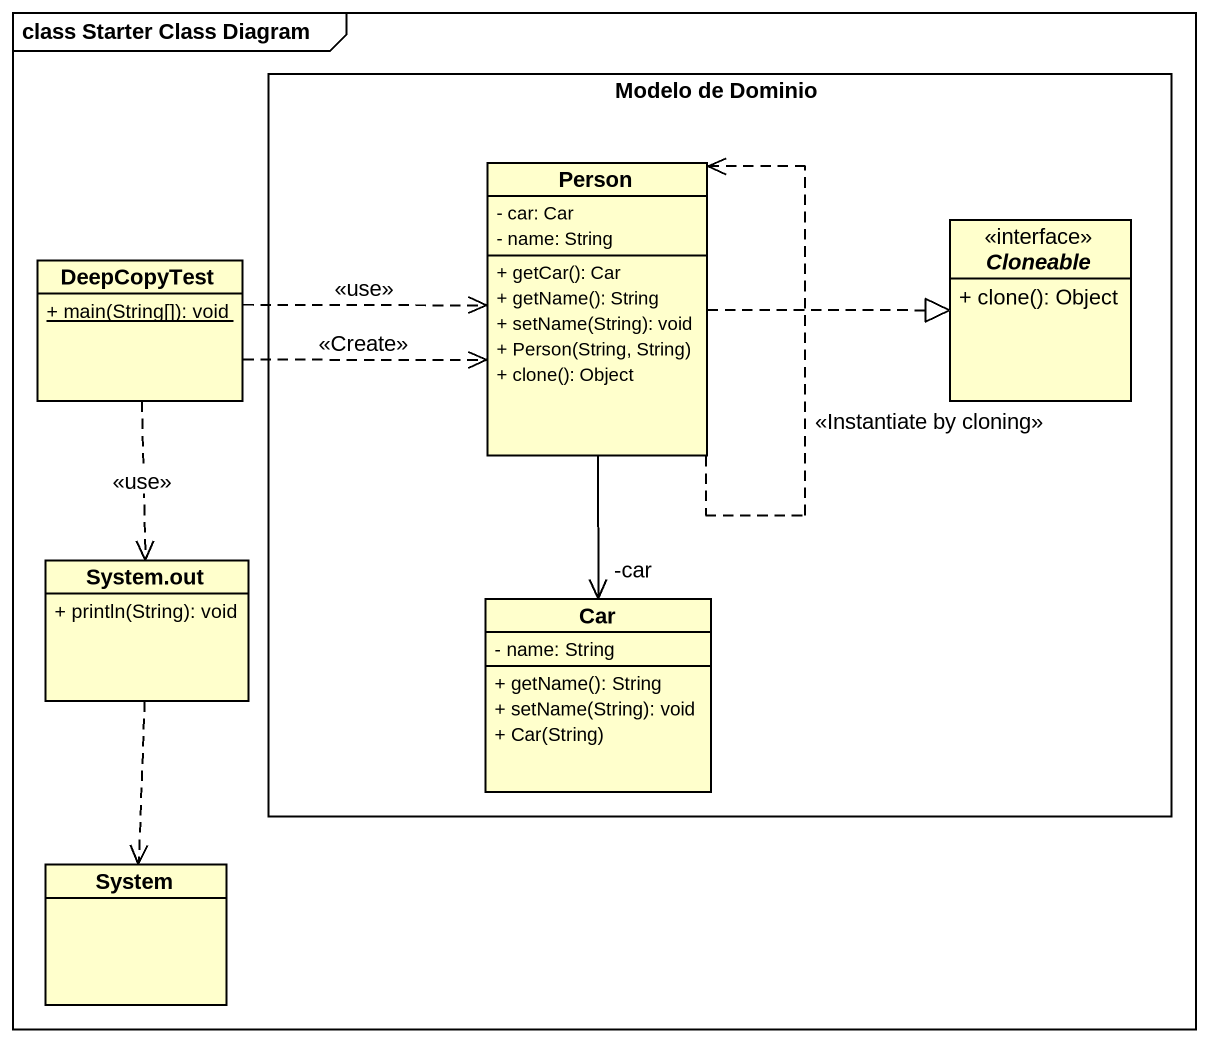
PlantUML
@startuml
mainframe class Starter Class Diagram
hide circle
hide empty members
skinparam classAttributeIconSize 0
rectangle "Modelo de Dominio" as Modelo_de_Dominio {
  class "Person" as Person_ {
    - car: Car
    - name: String
    + getCar(): Car
    + getName(): String
    + setName(String): void
    + Person(String, String)
    + clone(): Object
  }
  interface Cloneable {
    + clone(): Object
  }
  class Car {
    - name: String
    + getName(): String
    + setName(String): void
    + Car(String)
  }
}
class DeepCopyTest {
  {static} + main(String[]): void
}
class "System.out" as System_out {
  + println(String): void
}
class System
Person_ ..> Person_ : <<Instantiate by cloning>>
Person_ .right.|> Cloneable
Person_ --> "-car" Car
DeepCopyTest .right.> Person_ : <<Create>>
DeepCopyTest .right.> Person_ : <<use>>
DeepCopyTest ..> System_out : <<use>>
System_out ..> System
@enduml
